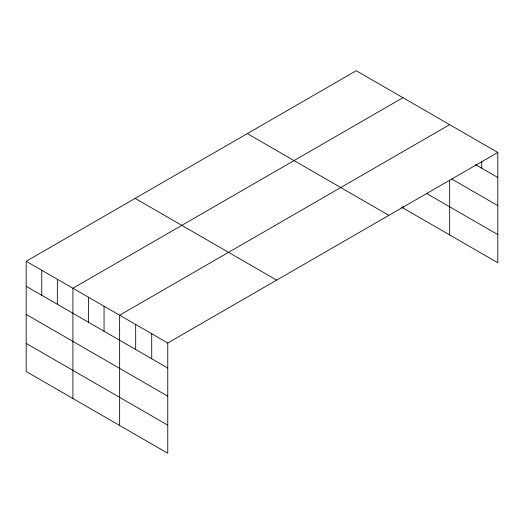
<?xml version="1.0" encoding="UTF-8"?>
<svg xmlns="http://www.w3.org/2000/svg" width="524" height="524" viewBox="0 0 524 524"><rect width="100%" height="100%" fill="white"/><g stroke="black" fill="none" stroke-linecap="round" stroke-linejoin="round"><path stroke-width="0.79" d="M26.2 261.273L167.765 343.004L167.765 453.273L26.2 371.542L26.2 261.273L356.235 70.727L497.8 152.458L497.8 262.727L401.535 207.15M402.949 97.7L72.915 288.239L72.915 398.515M449.671 124.666L119.636 315.212L119.636 425.488M167.765 343.004L497.8 152.458M475.478 164.602L497.8 177.492M451.76 179.038L497.8 205.618M426.307 193.323L497.8 234.601M247.321 133.607L388.887 215.338M135.113 198.393L276.679 280.124M26.2 286.3L167.765 368.031M26.2 314.433L167.765 396.164M26.2 343.41L167.765 425.147M481.759 161.765L481.759 168.224M449.671 180.243L449.671 234.942M402.949 206.41L402.949 207.969M151.718 333.742L151.718 358.77M135.677 324.474L135.677 349.508M104.06 306.226L104.06 331.253M88.49 297.232L88.49 322.267M57.345 279.253L57.345 304.28M41.769 270.26L41.769 295.294"/></g></svg>
